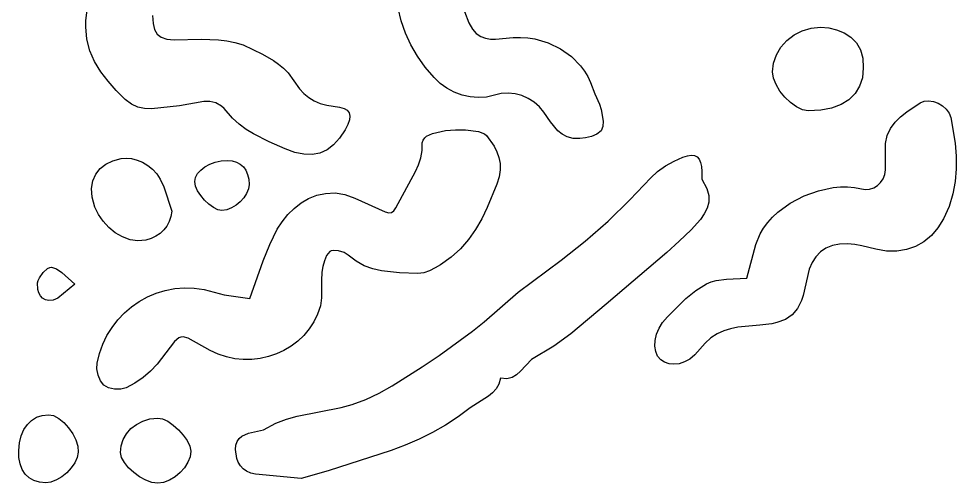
# Model space of a CAD drawing. Header units: centimetres. Extents: x 0 to 18.3, y -0.9 to 30.1.
# Drawn here: x 13.309 to 17.943, y 3.679 to 5.978 of the extents above; entities that cross this region are included whole.
import ezdxf

# ---------------------------------------------------------------- set-up
doc = ezdxf.new("R2010")
doc.units = ezdxf.units.CM
doc.layers.add('CUT', color=7, linetype='Continuous')

msp = doc.modelspace()

# ---------------------------------------------------------------- linework, layer by layer
at = {"layer": 'CUT'}
for points in [[(13.970637, 5.994054), (13.973355, 5.955), (13.980453, 5.924607), (13.993185, 5.902032), (14.012807, 5.886436), (14.040573, 5.876975), (14.077737, 5.872808), (14.211151, 5.876145), (14.295338, 5.874057), (14.336751, 5.869184), (14.37763, 5.860744), (14.417916, 5.847976), (14.51347, 5.801792), (14.567893, 5.771462), (14.593554, 5.753747), (14.617654, 5.733375), (14.639799, 5.709624), (14.696946, 5.630652), (14.718758, 5.608329), (14.742899, 5.588685), (14.769548, 5.572112), (14.798886, 5.559), (14.831089, 5.549739), (14.894762, 5.540947), (14.916652, 5.534322), (14.932214, 5.52474), (14.941654, 5.512094), (14.945179, 5.496274), (14.942993, 5.477176), (14.935304, 5.45469), (14.922318, 5.428711), (14.894996, 5.386679), (14.86512, 5.353529), (14.832582, 5.329134), (14.797271, 5.313368), (14.759078, 5.306104), (14.717895, 5.307215), (14.673611, 5.316575), (14.626118, 5.334056), (14.546241, 5.369144), (14.469131, 5.407999), (14.432655, 5.430586), (14.398122, 5.456213), (14.365949, 5.485578), (14.323609, 5.534267), (14.310241, 5.546042), (14.282401, 5.561422), (14.253379, 5.567856), (14.223521, 5.567679), (14.102655, 5.547575), (13.964469, 5.53217), (13.930682, 5.53318), (13.897585, 5.539986), (13.865371, 5.554515), (13.834233, 5.578694), (13.790569, 5.622783), (13.750124, 5.668325), (13.714147, 5.715875), (13.683885, 5.765992), (13.660589, 5.819234), (13.645506, 5.876157), (13.639885, 5.937321), (13.641013, 5.969667), (13.665242, 6.165241)], [(15.511652, 6.014115), (15.534343, 5.956825), (15.551222, 5.927089), (15.570716, 5.905343), (15.59235, 5.890495), (15.615647, 5.881456), (15.640133, 5.877132), (15.665331, 5.876434), (15.752859, 5.885315), (15.78925, 5.885881), (15.824961, 5.883382), (15.859813, 5.877948), (15.926232, 5.858806), (15.987087, 5.829516), (16.040957, 5.791137), (16.086422, 5.744728), (16.105559, 5.718842), (16.122062, 5.691347), (16.135753, 5.662373), (16.156368, 5.605884), (16.180106, 5.554748), (16.188473, 5.528431), (16.197205, 5.471317), (16.195845, 5.444452), (16.187216, 5.4239), (16.167236, 5.407446), (16.140678, 5.395778), (16.111049, 5.388309), (16.081853, 5.384454), (16.048975, 5.385361), (16.020536, 5.393015), (15.995843, 5.406266), (15.974204, 5.423966), (15.93731, 5.468119), (15.904311, 5.516283), (15.882353, 5.542725), (15.856432, 5.565336), (15.827312, 5.583749), (15.795759, 5.597597), (15.762537, 5.606514), (15.728412, 5.610133), (15.694148, 5.608087), (15.621014, 5.590341), (15.580634, 5.587372), (15.540115, 5.590679), (15.500202, 5.59984), (15.461639, 5.614431), (15.425171, 5.63403), (15.391543, 5.658212), (15.3615, 5.686556), (15.317792, 5.738245), (15.279878, 5.792337), (15.247648, 5.848685), (15.220993, 5.907141), (15.199806, 5.967555), (15.183978, 6.02978)]]:
    msp.add_lwpolyline(points, dxfattribs=at)
for points in [[(17.039557, 5.684041), (17.034991, 5.714666), (17.040049, 5.758381), (17.054259, 5.799586), (17.076565, 5.837239), (17.105906, 5.870299), (17.141225, 5.897727), (17.181464, 5.91848), (17.225563, 5.931519), (17.272463, 5.935803), (17.312702, 5.932515), (17.352116, 5.923285), (17.389139, 5.907955), (17.422206, 5.88637), (17.449753, 5.858372), (17.470213, 5.823805), (17.482023, 5.782511), (17.483616, 5.734334), (17.479275, 5.68626), (17.465775, 5.643797), (17.443466, 5.607218), (17.412696, 5.576797), (17.373815, 5.552805), (17.327172, 5.535516), (17.273116, 5.525203), (17.211997, 5.522139), (17.183547, 5.527424), (17.153693, 5.541567), (17.124042, 5.562822), (17.096197, 5.589442), (17.071764, 5.619683), (17.052349, 5.651798)], [(17.439596, 5.142467), (17.493318, 5.132693), (17.514846, 5.134926), (17.535189, 5.141972), (17.553608, 5.153276), (17.569367, 5.168283), (17.581728, 5.186439), (17.589954, 5.207188), (17.593308, 5.229976), (17.592756, 5.360883), (17.601885, 5.400606), (17.618404, 5.435165), (17.640975, 5.465455), (17.668265, 5.492369), (17.698937, 5.516803), (17.765088, 5.561806), (17.784584, 5.570148), (17.806744, 5.572159), (17.830144, 5.568509), (17.853359, 5.559866), (17.874964, 5.546899), (17.893535, 5.530277), (17.907648, 5.510669), (17.915877, 5.488743), (17.937317, 5.361755), (17.942691, 5.298559), (17.943318, 5.23564), (17.938308, 5.173056), (17.926773, 5.110867), (17.907825, 5.049132), (17.880575, 4.987909), (17.852872, 4.943036), (17.820244, 4.905077), (17.783146, 4.874288), (17.742033, 4.850924), (17.697359, 4.835241), (17.649577, 4.827494), (17.599143, 4.827939), (17.546511, 4.836832), (17.476793, 4.853928), (17.441682, 4.860439), (17.406484, 4.863759), (17.366652, 4.862311), (17.330926, 4.855068), (17.299386, 4.842204), (17.272111, 4.823889), (17.249183, 4.800295), (17.230682, 4.771595), (17.216687, 4.737959), (17.186659, 4.608311), (17.178295, 4.583951), (17.158165, 4.543316), (17.132206, 4.512349), (17.098863, 4.489719), (17.056584, 4.474093), (17.031607, 4.46849), (16.973011, 4.46087), (16.86354, 4.451033), (16.827956, 4.44372), (16.793898, 4.433003), (16.761436, 4.418111), (16.73064, 4.398276), (16.70158, 4.372728), (16.651095, 4.314139), (16.626018, 4.293807), (16.599913, 4.279489), (16.573595, 4.270971), (16.547878, 4.26804), (16.523579, 4.270483), (16.501512, 4.278086), (16.482493, 4.290637), (16.467163, 4.308961), (16.457426, 4.331742), (16.453259, 4.357926), (16.454638, 4.386455), (16.46154, 4.416276), (16.473943, 4.446332), (16.491822, 4.475569), (16.515155, 4.502929), (16.606971, 4.592837), (16.656166, 4.633032), (16.709045, 4.665702), (16.732214, 4.675269), (16.756766, 4.681841), (16.808207, 4.68857), (16.907719, 4.694313), (16.952235, 4.860411), (16.973929, 4.913165), (16.990772, 4.942338), (17.011327, 4.970183), (17.035205, 4.99655), (17.062017, 5.021285), (17.122892, 5.065259), (17.190847, 5.100894), (17.262776, 5.12698), (17.335571, 5.142305), (17.371324, 5.145554), (17.406128, 5.145658)], [(14.969661, 5.090394), (15.119755, 5.02207), (15.137532, 5.017793), (15.151236, 5.01922), (15.162634, 5.026906), (15.173491, 5.041409), (15.270637, 5.221339), (15.284993, 5.254507), (15.295979, 5.288981), (15.302539, 5.325195), (15.303615, 5.363582), (15.307338, 5.376699), (15.315665, 5.389077), (15.324486, 5.397144), (15.353749, 5.410724), (15.418015, 5.424251), (15.467691, 5.428346), (15.51743, 5.428217), (15.582034, 5.419563), (15.611682, 5.407794), (15.620744, 5.400018), (15.658335, 5.346903), (15.672362, 5.319473), (15.682465, 5.290993), (15.688088, 5.261112), (15.688672, 5.229479), (15.68366, 5.195743), (15.672493, 5.159552), (15.624564, 5.043408), (15.597479, 4.988018), (15.567095, 4.935161), (15.532498, 4.885394), (15.492775, 4.839277), (15.447011, 4.797367), (15.394293, 4.760222), (15.367642, 4.744521), (15.339367, 4.730356), (15.310531, 4.720344), (15.282195, 4.717104), (15.191584, 4.720187), (15.102116, 4.729627), (15.058652, 4.739924), (15.016481, 4.755642), (14.975941, 4.778059), (14.937368, 4.808451), (14.916654, 4.820877), (14.88974, 4.828878), (14.863875, 4.830891), (14.853601, 4.829162), (14.846307, 4.825349), (14.830763, 4.805539), (14.819699, 4.780279), (14.812292, 4.752363), (14.807723, 4.724586), (14.80545, 4.682423), (14.805833, 4.597564), (14.799598, 4.556892), (14.78577, 4.51589), (14.767279, 4.477812), (14.744549, 4.442809), (14.718002, 4.411034), (14.688059, 4.382638), (14.655142, 4.357774), (14.619674, 4.336592), (14.582076, 4.319245), (14.54277, 4.305885), (14.502179, 4.296664), (14.460725, 4.291733), (14.418828, 4.291244), (14.376912, 4.295349), (14.335399, 4.3042), (14.29471, 4.31795), (14.255267, 4.336749), (14.146724, 4.397106), (14.12141, 4.403918), (14.110461, 4.402963), (14.099928, 4.398887), (14.077936, 4.380722), (13.992229, 4.269366), (13.960363, 4.23387), (13.922876, 4.202356), (13.881834, 4.174833), (13.8393, 4.151311), (13.813186, 4.144268), (13.782139, 4.144586), (13.752014, 4.151563), (13.72867, 4.164497), (13.712353, 4.185734), (13.700955, 4.214129), (13.695364, 4.245001), (13.696471, 4.273667), (13.707908, 4.321515), (13.724143, 4.367121), (13.744853, 4.410225), (13.769717, 4.450565), (13.798414, 4.487881), (13.830623, 4.521913), (13.866023, 4.5524), (13.904293, 4.57908), (13.945111, 4.601695), (13.988157, 4.619982), (14.033109, 4.633682), (14.079645, 4.642533), (14.127446, 4.646276), (14.176189, 4.644649), (14.225554, 4.637392), (14.323322, 4.611677), (14.450439, 4.59298), (14.517634, 4.780114), (14.549566, 4.861531), (14.586912, 4.936038), (14.611223, 4.973614), (14.638874, 5.008385), (14.669821, 5.039597), (14.704022, 5.066497), (14.741432, 5.088329), (14.78201, 5.104341), (14.82571, 5.113777), (14.87249, 5.115885), (14.921206, 5.107841)], [(13.702108, 5.009662), (13.685414, 5.045839), (13.672315, 5.09454), (13.669066, 5.138087), (13.674923, 5.176391), (13.689141, 5.209366), (13.710977, 5.236923), (13.739686, 5.258975), (13.774523, 5.275433), (13.814744, 5.286211), (13.839948, 5.288283), (13.866644, 5.285686), (13.893943, 5.278642), (13.920959, 5.267374), (13.946806, 5.252103), (13.970597, 5.233052), (13.991446, 5.210443), (14.008465, 5.184498), (14.02592, 5.146458), (14.065661, 5.025561), (14.060181, 4.998717), (14.051611, 4.974216), (14.039971, 4.95217), (14.025278, 4.932696), (14.00755, 4.915906), (13.986804, 4.901914), (13.963059, 4.890836), (13.936332, 4.882784), (13.897946, 4.879068), (13.859381, 4.884609), (13.821729, 4.898221), (13.786082, 4.918719), (13.753535, 4.944915), (13.725179, 4.975625)], [(14.410852, 3.912308), (14.444485, 3.927408), (14.518971, 3.944271), (14.579699, 3.976015), (14.631759, 3.995939), (14.685169, 4.010853), (14.903058, 4.053596), (14.956281, 4.068348), (15.024392, 4.094061), (15.090752, 4.12561), (15.155344, 4.161297), (15.303503, 4.254691), (15.387441, 4.312254), (15.551775, 4.432395), (15.609589, 4.47875), (15.778207, 4.624303), (15.989995, 4.78339), (16.108846, 4.876507), (16.221792, 4.975937), (16.329628, 5.081024), (16.433147, 5.191114), (16.466969, 5.222637), (16.505997, 5.249831), (16.548156, 5.272913), (16.591373, 5.292095), (16.614164, 5.299609), (16.633414, 5.302381), (16.649329, 5.300452), (16.662119, 5.293865), (16.671991, 5.282662), (16.679153, 5.266886), (16.683813, 5.246578), (16.68618, 5.221782), (16.685736, 5.184642), (16.710407, 5.137833), (16.720085, 5.103191), (16.720075, 5.070786), (16.712031, 5.040373), (16.697606, 5.011711), (16.678455, 4.984555), (16.632587, 4.933791), (16.57346, 4.876445), (16.511793, 4.821562), (16.213118, 4.565211), (16.038097, 4.418756), (15.954633, 4.357799), (15.843538, 4.29228), (15.789137, 4.23358), (15.76996, 4.215918), (15.748037, 4.202821), (15.722031, 4.196455), (15.690608, 4.198987), (15.682181, 4.170207), (15.668643, 4.146701), (15.651082, 4.127338), (15.630587, 4.110989), (15.54104, 4.053127), (15.480987, 4.007306), (15.418555, 3.966455), (15.354007, 3.930018), (15.287603, 3.897436), (15.219607, 3.868152), (15.15028, 3.841608), (14.838022, 3.739979), (14.705127, 3.702759), (14.479357, 3.724734), (14.455181, 3.729907), (14.434777, 3.738696), (14.417941, 3.750715), (14.404469, 3.76558), (14.394156, 3.782903), (14.386798, 3.802299), (14.380129, 3.845768), (14.381669, 3.868255), (14.387723, 3.886491), (14.39766, 3.901001)], [(14.336891, 5.032873), (14.31337, 5.029299), (14.293219, 5.032856), (14.271212, 5.04346), (14.248757, 5.059623), (14.227258, 5.079854), (14.208123, 5.102665), (14.192758, 5.126565), (14.182568, 5.150065), (14.17896, 5.171676), (14.182627, 5.191915), (14.192735, 5.211268), (14.208403, 5.229159), (14.228752, 5.245014), (14.252901, 5.258256), (14.27997, 5.26831), (14.309077, 5.274599), (14.339344, 5.27655), (14.363793, 5.274239), (14.385356, 5.268094), (14.403908, 5.258253), (14.419321, 5.244855), (14.431471, 5.228038), (14.44023, 5.207941), (14.445472, 5.184703), (14.447071, 5.15846), (14.443708, 5.136063), (14.434662, 5.113647), (14.420867, 5.092114), (14.403258, 5.072368), (14.382769, 5.05531), (14.360335, 5.041844)], [(13.451257, 4.741492), (13.46184, 4.747116), (13.471194, 4.748778), (13.495744, 4.740463), (13.521612, 4.721367), (13.586602, 4.665263), (13.50159, 4.594367), (13.478269, 4.584716), (13.457868, 4.583488), (13.440721, 4.587485), (13.426744, 4.595804), (13.415854, 4.607538), (13.407966, 4.621785), (13.402996, 4.63764), (13.401471, 4.670553), (13.404607, 4.682697), (13.410749, 4.695808), (13.429226, 4.721645)], [(13.600845, 3.862254), (13.603101, 3.832806), (13.59758, 3.806949), (13.585318, 3.780664), (13.567604, 3.75516), (13.545726, 3.731649), (13.520972, 3.711341), (13.494631, 3.695447), (13.467991, 3.685178), (13.44234, 3.681743), (13.411073, 3.684918), (13.383648, 3.693281), (13.360224, 3.706642), (13.340956, 3.724812), (13.326004, 3.747605), (13.315524, 3.774829), (13.309675, 3.806298), (13.308613, 3.841821), (13.312548, 3.880073), (13.321196, 3.914421), (13.334259, 3.944506), (13.351442, 3.969973), (13.372448, 3.990464), (13.39698, 4.005623), (13.424741, 4.015092), (13.455435, 4.018515), (13.480376, 4.01376), (13.506242, 4.000239), (13.531644, 3.979697), (13.555194, 3.953882), (13.575503, 3.924539), (13.591183, 3.893414)], [(13.957265, 3.997328), (13.995506, 4.002134), (14.019131, 3.998287), (14.045356, 3.986171), (14.072429, 3.967542), (14.098598, 3.944157), (14.12211, 3.917771), (14.141212, 3.890139), (14.154152, 3.863017), (14.159177, 3.838161), (14.155717, 3.810639), (14.14501, 3.782955), (14.12826, 3.756284), (14.106674, 3.731798), (14.081457, 3.710675), (14.053813, 3.694087), (14.024948, 3.683209), (13.996067, 3.679217), (13.967257, 3.683111), (13.936668, 3.694159), (13.906007, 3.710953), (13.876978, 3.732083), (13.851288, 3.75614), (13.830643, 3.781717), (13.816748, 3.807403), (13.81131, 3.831791), (13.814188, 3.865012), (13.824231, 3.896127), (13.840734, 3.924486), (13.862993, 3.949437), (13.890304, 3.970328), (13.921963, 3.986509)]]:
    msp.add_lwpolyline(points, close=True, dxfattribs=at)

doc.saveas('drawing.dxf')
